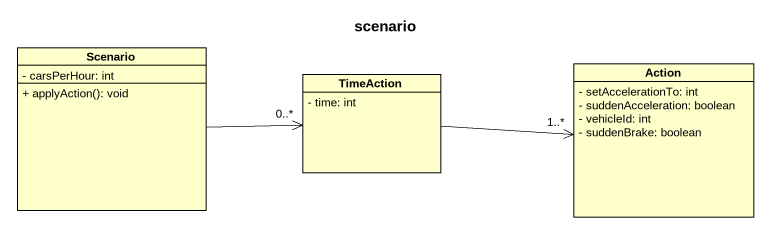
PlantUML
@startuml
title scenario
hide circle
hide empty members
skinparam classAttributeIconSize 0
class Scenario {
  - carsPerHour: int
  + applyAction(): void
}
class "Action" as Action_ {
  - setAccelerationTo: int
  - suddenAcceleration: boolean
  - vehicleId: int
  - suddenBrake: boolean
}
class TimeAction {
  - time: int
}
Scenario -right-> "0..*" TimeAction
TimeAction -right-> "1..*" Action_
@enduml
